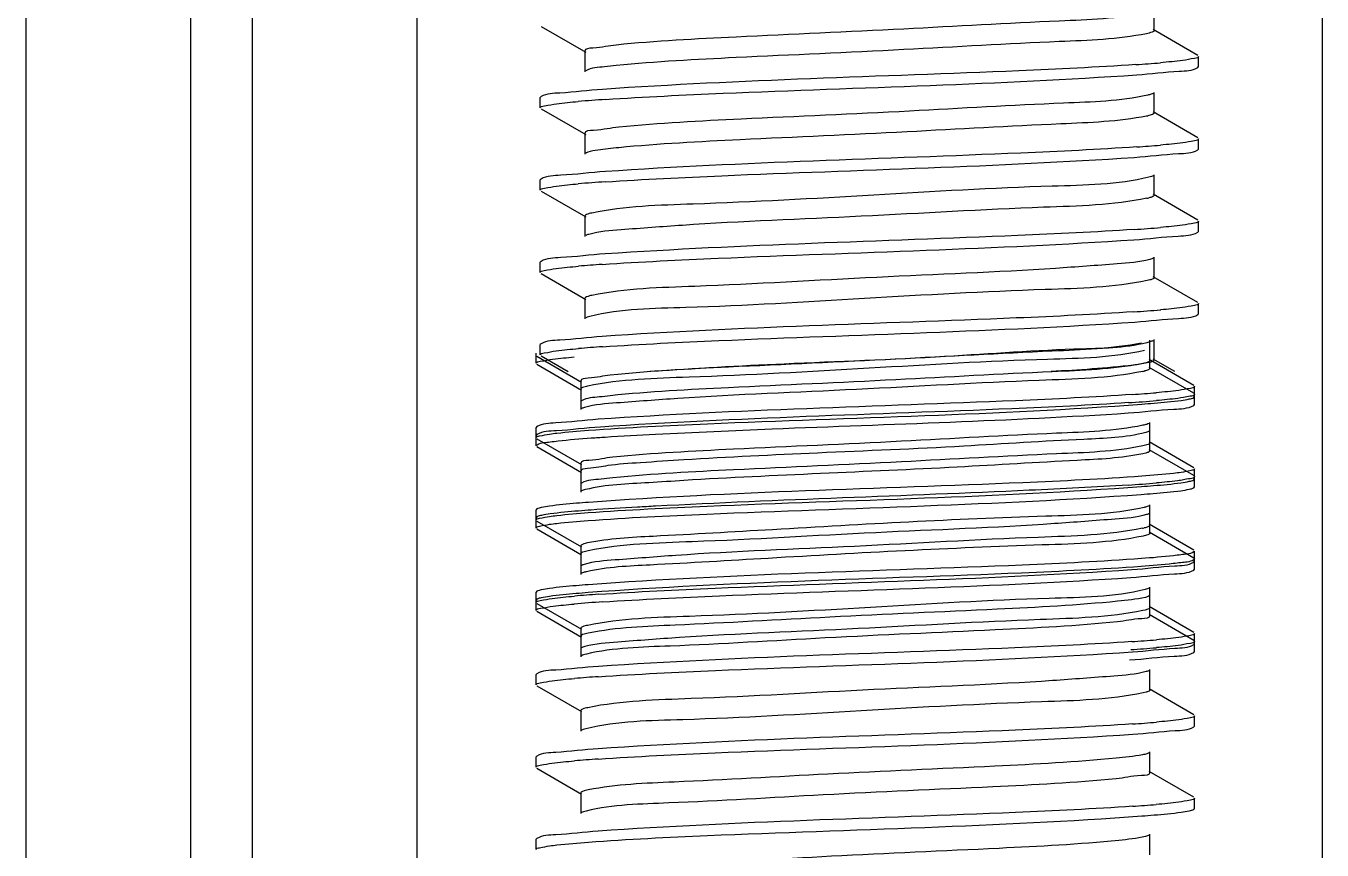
# Model space of a CAD drawing. Extents: x 27938 to 650306, y -92720 to 1524912.
# Drawn here: x 300564.7 to 300939.7, y 809219.6 to 809457.9 of the extents above; entities that cross this region are included whole.
import ezdxf

# ---------------------------------------------------------------- set-up
doc = ezdxf.new("R2010")
doc.units = 0
doc.header["$LTSCALE"] = 1000
doc.header["$MEASUREMENT"] = 0

msp = doc.modelspace()

# ---------------------------------------------------------------- linework, layer by layer
at = {"linetype": 'Continuous'}
for p, q in [((300564.69, 810344.87), (300564.69, 805603.84)), ((300612.32, 810344.87), (300612.32, 805603.84)), ((300630.18, 810344.87), (300630.18, 805603.84)), ((300677.8, 810344.87), (300677.8, 805603.84)), ((300939.75, 810344.87), (300939.75, 805603.84)), ((300891.14, 809456.56), (300891.14, 809462.51)), ((300713.75, 809457.78), (300726.67, 809450.3)), ((300903.8, 809449.38), (300890.88, 809456.86)), ((300726.41, 809450.6), (300726.41, 809444.65)), ((300904.03, 809446.14), (300904.03, 809449.11)), ((300904.03, 809446.14), (300904.03, 809449.11)), ((300903.8, 809445.88), (300904.03, 809446.14)), ((300713.75, 809437.47), (300713.52, 809437.21)), ((300713.52, 809434.23), (300713.52, 809437.21)), ((300713.52, 809434.23), (300713.52, 809437.21)), ((300891.14, 809432.74), (300891.14, 809438.7)), ((300713.75, 809433.97), (300726.67, 809426.49)), ((300903.8, 809425.56), (300890.88, 809433.04)), ((300726.41, 809426.79), (300726.41, 809420.84)), ((300904.03, 809422.33), (300904.03, 809425.3)), ((300904.03, 809422.33), (300904.03, 809425.3)), ((300903.8, 809422.06), (300904.03, 809422.33)), ((300891.14, 809408.93), (300891.14, 809414.88)), ((300713.75, 809413.66), (300713.52, 809413.4)), ((300713.52, 809410.42), (300713.52, 809413.4)), ((300713.52, 809410.42), (300713.52, 809413.4)), ((300713.75, 809410.16), (300726.67, 809402.68)), ((300903.8, 809401.75), (300890.88, 809409.23)), ((300726.41, 809402.98), (300726.41, 809397.02)), ((300904.03, 809398.51), (300904.03, 809401.49)), ((300904.03, 809398.51), (300904.03, 809401.49)), ((300903.8, 809398.25), (300904.03, 809398.51)), ((300713.75, 809389.84), (300713.52, 809389.58)), ((300713.52, 809386.61), (300713.52, 809389.58)), ((300713.52, 809386.61), (300713.52, 809389.58)), ((300891.14, 809385.12), (300891.14, 809391.07)), ((300713.75, 809386.35), (300726.67, 809378.86)), ((300889.93, 809384.47), (300889.12, 809384.28)), ((300903.8, 809377.94), (300890.88, 809385.42)), ((300726.41, 809379.16), (300726.41, 809373.21)), ((300904.03, 809374.7), (300904.03, 809377.68)), ((300903.8, 809374.44), (300904.03, 809374.7)), ((300713.75, 809366.03), (300713.52, 809365.77)), ((300713.52, 809362.79), (300713.52, 809365.77)), ((300713.52, 809362.79), (300713.52, 809365.77)), ((300889.95, 809361.16), (300889.95, 809367.11)), ((300891.14, 809361.3), (300891.14, 809367.26)), ((300712.34, 809360.37), (300712.34, 809363.35)), ((300712.34, 809360.37), (300712.34, 809363.35)), ((300712.56, 809362.39), (300725.48, 809354.91)), ((300713.75, 809362.53), (300721.62, 809357.97)), ((300902.61, 809353.98), (300889.69, 809361.46)), ((300889.95, 809358.88), (300889.95, 809364.84)), ((300897.15, 809357.97), (300890.88, 809361.61)), ((300712.56, 809360.11), (300725.48, 809352.63)), ((300890.2, 809360.73), (300889.14, 809360.47)), ((300902.61, 809351.7), (300889.69, 809359.18)), ((300725.22, 809355.21), (300725.22, 809349.25)), ((300725.22, 809352.93), (300725.22, 809346.98)), ((300902.61, 809350.48), (300902.84, 809350.74)), ((300902.84, 809350.74), (300902.84, 809353.72)), ((300902.84, 809348.46), (300902.84, 809351.44)), ((300902.84, 809348.46), (300902.84, 809351.44)), ((300902.61, 809348.2), (300902.84, 809348.46)), ((300889.95, 809337.35), (300889.95, 809343.3)), ((300712.56, 809342.07), (300712.34, 809341.81)), ((300712.34, 809338.84), (300712.34, 809341.81)), ((300712.34, 809338.84), (300712.34, 809341.81)), ((300712.56, 809339.79), (300712.34, 809339.53)), ((300712.34, 809336.56), (300712.34, 809339.53)), ((300712.34, 809336.56), (300712.34, 809339.53)), ((300889.95, 809335.07), (300889.95, 809341.02)), ((300712.56, 809338.58), (300725.48, 809331.09)), ((300712.56, 809336.3), (300725.48, 809328.81)), ((300902.61, 809330.17), (300889.69, 809337.65)), ((300902.61, 809327.89), (300889.69, 809335.37)), ((300725.22, 809331.39), (300725.22, 809325.44)), ((300888.7, 809334.41), (300887.92, 809334.23)), ((300725.22, 809329.12), (300725.22, 809323.16)), ((300902.84, 809326.93), (300902.84, 809329.91)), ((300902.84, 809326.93), (300902.84, 809329.91)), ((300902.84, 809324.65), (300902.84, 809327.63)), ((300902.84, 809324.65), (300902.84, 809327.63)), ((300902.61, 809326.67), (300902.84, 809326.93)), ((300902.61, 809324.39), (300902.84, 809324.65)), ((300712.56, 809318.26), (300712.34, 809318)), ((300712.34, 809315.02), (300712.34, 809318)), ((300712.34, 809315.02), (300712.34, 809318)), ((300889.95, 809313.54), (300889.95, 809319.49)), ((300889.95, 809311.26), (300889.95, 809317.21)), ((300712.56, 809315.98), (300712.34, 809315.72)), ((300712.34, 809312.74), (300712.34, 809315.72)), ((300712.34, 809312.74), (300712.34, 809315.72)), ((300712.56, 809314.76), (300725.48, 809307.28)), ((300902.61, 809306.35), (300889.69, 809313.84)), ((300712.56, 809312.48), (300725.48, 809305)), ((300888.97, 809310.67), (300887.95, 809310.42)), ((300902.61, 809304.08), (300889.69, 809311.56)), ((300725.22, 809307.58), (300725.22, 809301.63)), ((300725.22, 809305.3), (300725.22, 809299.35)), ((300902.84, 809303.12), (300902.84, 809306.09)), ((300902.84, 809303.12), (300902.84, 809306.09)), ((300902.61, 809302.86), (300902.84, 809303.12)), ((300902.84, 809300.84), (300902.84, 809303.81)), ((300902.84, 809300.84), (300902.84, 809303.81)), ((300902.61, 809300.58), (300902.84, 809300.84)), ((300712.56, 809294.45), (300712.34, 809294.19)), ((300712.34, 809291.21), (300712.34, 809294.19)), ((300712.34, 809291.21), (300712.34, 809294.19)), ((300889.95, 809289.72), (300889.95, 809295.68)), ((300712.56, 809292.17), (300712.34, 809291.91)), ((300712.34, 809288.93), (300712.34, 809291.91)), ((300712.34, 809288.93), (300712.34, 809291.91)), ((300712.56, 809290.95), (300725.48, 809283.47)), ((300889.95, 809287.44), (300889.95, 809293.4)), ((300712.56, 809288.67), (300725.48, 809281.19)), ((300888.54, 809289.02), (300887.89, 809288.87)), ((300902.61, 809282.54), (300889.69, 809290.02)), ((300902.61, 809280.26), (300889.69, 809287.75)), ((300725.22, 809283.77), (300725.22, 809277.82)), ((300725.22, 809281.49), (300725.22, 809275.54)), ((300902.61, 809279.04), (300902.84, 809279.3)), ((300902.84, 809279.3), (300902.84, 809282.28)), ((300902.84, 809277.03), (300902.84, 809280)), ((300902.84, 809277.03), (300902.84, 809280)), ((300902.61, 809276.76), (300902.84, 809277.03)), ((300889.95, 809265.91), (300889.95, 809271.86)), ((300712.56, 809270.64), (300712.34, 809270.37)), ((300712.34, 809267.4), (300712.34, 809270.37)), ((300712.34, 809267.4), (300712.34, 809270.37)), ((300712.56, 809267.14), (300725.48, 809259.66)), ((300888.83, 809265.28), (300887.94, 809265.07)), ((300902.61, 809258.73), (300889.69, 809266.21)), ((300725.22, 809259.96), (300725.22, 809254)), ((300902.84, 809255.49), (300902.84, 809258.47)), ((300902.84, 809255.49), (300902.84, 809258.47)), ((300902.61, 809255.23), (300902.84, 809255.49)), ((300712.56, 809246.82), (300712.34, 809246.56)), ((300712.34, 809243.59), (300712.34, 809246.56)), ((300712.34, 809243.59), (300712.34, 809246.56)), ((300889.95, 809242.1), (300889.95, 809248.05)), ((300712.56, 809243.32), (300725.48, 809235.84)), ((300902.61, 809234.92), (300889.69, 809242.4)), ((300725.22, 809236.14), (300725.22, 809230.19)), ((300902.84, 809231.68), (300902.84, 809234.66)), ((300902.61, 809231.42), (300902.84, 809231.68)), ((300712.56, 809223.01), (300712.34, 809222.75)), ((300712.34, 809219.77), (300712.34, 809222.75)), ((300712.34, 809219.77), (300712.34, 809222.75)), ((300889.95, 809218.28), (300889.95, 809224.24))]:
    msp.add_line(p, q, dxfattribs=at)
for centre, radius, start, end in [((300858.45, 809858.25), 412.43, 273.8103, 274.8058), ((300760.02, 809013.57), 423.99, 93.7358, 94.8048), ((300884.97, 809451.76), 20.28, 281.4289, 282.338), ((300858.79, 809830.16), 408.13, 273.8417, 274.8037), ((300759.91, 808991.15), 422.59, 93.7444, 94.8051), ((300885.6, 809424.99), 17.26, 281.5727, 283.5086), ((300857.82, 809818.51), 420.34, 273.7577, 274.8062), ((300758.8, 808981.28), 408.6, 93.8386, 94.8036), ((300857.69, 809796.35), 421.99, 273.7478, 274.8056), ((300758.9, 808956.21), 409.86, 93.8302, 94.8034), ((300884.33, 809375.32), 17.65, 281.5584, 283.3366), ((300857.61, 809758.49), 408.05, 273.842, 274.8039), ((300856.02, 809776.28), 428.18, 273.7147, 274.7998), ((300855.88, 809754.19), 429.9, 273.7049, 274.7979), ((300883.98, 809331.6), 19.31, 281.4817, 282.6766), ((300759.36, 808861.48), 430.8, 93.6991, 94.7988), ((300757.73, 808884.32), 410.18, 93.8281, 94.8033), ((300857.28, 809691.09), 412.1, 273.8126, 274.8057), ((300856.85, 809694.3), 417.61, 273.7817, 274.8013), ((300757.7, 808860.96), 409.72, 93.8311, 94.8034), ((300857.5, 809664.61), 409.43, 273.8314, 274.8049), ((300757.61, 808838.28), 408.59, 93.8387, 94.8036), ((300857.6, 809639.45), 408.07, 273.8418, 274.8039)]:
    msp.add_arc(centre, radius, start, end, dxfattribs=at)
for points, knots in [([(300888.94, 809461.63), (300880.65, 809459.97), (300857.08, 809459.18), (300817.57, 809456.83), (300774.79, 809454.98), (300747.03, 809453.56), (300735.5, 809452.4)], [0, 0, 0, 0, 0.164798, 0.457724, 0.773903, 1, 1, 1, 1]), ([(300888.94, 809455.68), (300880.65, 809454.02), (300857.08, 809453.23), (300817.57, 809450.88), (300774.79, 809449.03), (300747.03, 809447.61), (300735.5, 809446.45)], [0, 0, 0, 0, 0.164798, 0.457724, 0.773903, 1, 1, 1, 1]), ([(300891.13, 809456.56), (300891.13, 809456.32), (300890.14, 809455.94), (300889.49, 809455.79), (300888.94, 809455.68)], [0, 0, 0, 0, 0.292777, 1, 1, 1, 1]), ([(300735.5, 809452.4), (300733.23, 809452.17), (300731.1, 809451.48), (300726.41, 809451.43), (300726.42, 809450.6)], [0, 0, 0, 0, 0.734506, 1, 1, 1, 1]), ([(300904.03, 809449.11), (300904.03, 809448.68), (300901.75, 809448.4), (300900.59, 809448.08), (300899.44, 809447.93)], [0, 0, 0, 0, 0.271538, 1, 1, 1, 1]), ([(300735.5, 809446.45), (300734.38, 809446.33), (300731.47, 809445.91), (300728.29, 809445.89), (300726.67, 809444.95)], [0, 0, 0, 0, 0.375724, 1, 1, 1, 1]), ([(300885.85, 809446.73), (300874.57, 809445.97), (300823.13, 809443.5), (300771.63, 809442.3), (300731.54, 809439.58)], [0, 0, 0, 0, 0.219643, 1, 1, 1, 1]), ([(300886.13, 809443.78), (300890.22, 809444.06), (300895.96, 809444.85), (300902.2, 809444.96), (300903.8, 809445.88)], [0, 0, 0, 0, 0.690201, 1, 1, 1, 1]), ([(300732.39, 809436.66), (300743.73, 809437.41), (300794.97, 809439.87), (300846.28, 809441.06), (300886.13, 809443.78)], [0, 0, 0, 0, 0.221375, 1, 1, 1, 1]), ([(300731.54, 809439.58), (300727.42, 809439.3), (300721.65, 809438.5), (300715.36, 809438.39), (300713.75, 809437.47)], [0, 0, 0, 0, 0.690341, 1, 1, 1, 1]), ([(300889.3, 809437.89), (300881.33, 809436.15), (300858.14, 809435.49), (300819.02, 809433.05), (300776.08, 809431.25), (300748.03, 809429.8), (300736.27, 809428.66)], [0, 0, 0, 0, 0.159658, 0.450626, 0.768754, 1, 1, 1, 1]), ([(300890.87, 809438.4), (300890.68, 809438.28), (300890.16, 809438.1), (300889.62, 809437.97), (300889.3, 809437.89)], [0, 0, 0, 0, 0.39781, 1, 1, 1, 1]), ([(300713.52, 809434.23), (300713.52, 809434.68), (300715.88, 809434.95), (300717.06, 809435.28), (300718.25, 809435.43)], [0, 0, 0, 0, 0.271035, 1, 1, 1, 1]), ([(300891.13, 809432.74), (300891.13, 809432.54), (300890.33, 809432.17), (300889.77, 809432.04), (300889.3, 809431.94)], [0, 0, 0, 0, 0.298854, 1, 1, 1, 1]), ([(300888.98, 809431.87), (300880.83, 809430.22), (300857.55, 809429.44), (300818.41, 809427.1), (300775.74, 809425.27), (300747.93, 809423.84), (300736.27, 809422.71)], [0, 0, 0, 0, 0.163103, 0.454144, 0.77037, 1, 1, 1, 1]), ([(300736.27, 809428.66), (300733.81, 809428.42), (300731.51, 809427.67), (300726.41, 809427.68), (300726.42, 809426.79)], [0, 0, 0, 0, 0.735116, 1, 1, 1, 1]), ([(300904.03, 809425.3), (300904.03, 809424.87), (300901.75, 809424.58), (300900.6, 809424.27), (300899.46, 809424.12)], [0, 0, 0, 0, 0.271601, 1, 1, 1, 1]), ([(300727.29, 809421.39), (300727.17, 809421.35), (300726.96, 809421.28), (300726.76, 809421.19), (300726.67, 809421.14)], [0, 0, 0, 0, 0.563324, 1, 1, 1, 1]), ([(300736.27, 809422.71), (300735.23, 809422.61), (300732.23, 809422.27), (300729.18, 809421.99), (300727.29, 809421.39)], [0, 0, 0, 0, 0.345444, 1, 1, 1, 1]), ([(300886.13, 809422.94), (300874.97, 809422.18), (300823.72, 809419.71), (300772.42, 809418.49), (300732.39, 809415.82)], [0, 0, 0, 0, 0.2181, 1, 1, 1, 1]), ([(300885.37, 809419.91), (300889.64, 809420.2), (300895.61, 809421.03), (300902.14, 809421.11), (300903.8, 809422.06)], [0, 0, 0, 0, 0.690998, 1, 1, 1, 1]), ([(300732.31, 809412.84), (300743.54, 809413.59), (300794.56, 809416.04), (300845.64, 809417.25), (300885.37, 809419.91)], [0, 0, 0, 0, 0.220392, 1, 1, 1, 1]), ([(300732.39, 809415.82), (300728.08, 809415.53), (300722.03, 809414.7), (300715.43, 809414.62), (300713.75, 809413.66)], [0, 0, 0, 0, 0.691204, 1, 1, 1, 1]), ([(300889.63, 809414.16), (300880.53, 809411.96), (300853.65, 809411.65), (300809.84, 809408.92), (300765.48, 809406.47), (300738.05, 809405.83), (300728.42, 809403.82)], [0, 0, 0, 0, 0.173919, 0.493974, 0.817428, 1, 1, 1, 1]), ([(300890.87, 809414.58), (300890.72, 809414.49), (300890.31, 809414.33), (300889.88, 809414.22), (300889.63, 809414.16)], [0, 0, 0, 0, 0.408003, 1, 1, 1, 1]), ([(300713.52, 809410.42), (300713.52, 809410.86), (300715.87, 809411.14), (300717.05, 809411.46), (300718.23, 809411.62)], [0, 0, 0, 0, 0.271101, 1, 1, 1, 1]), ([(300889.06, 809408.08), (300879.26, 809406.06), (300851.45, 809405.45), (300806.79, 809402.65), (300765.91, 809401.21), (300739.72, 809399.15), (300730.58, 809398.5), (300727.55, 809397.65)], [0, 0, 0, 0, 0.185394, 0.511906, 0.831666, 0.941677, 1, 1, 1, 1]), ([(300891.13, 809408.93), (300891.13, 809408.76), (300890.5, 809408.41), (300890.01, 809408.3), (300889.63, 809408.2)], [0, 0, 0, 0, 0.306365, 1, 1, 1, 1]), ([(300728.42, 809403.82), (300727.91, 809403.71), (300727.31, 809403.57), (300726.42, 809403.2), (300726.42, 809402.98)], [0, 0, 0, 0, 0.705027, 1, 1, 1, 1]), ([(300885.37, 809399.08), (300874.16, 809398.33), (300823.14, 809395.88), (300772.06, 809394.66), (300732.31, 809392)], [0, 0, 0, 0, 0.219978, 1, 1, 1, 1]), ([(300904.03, 809401.49), (300904.03, 809401.05), (300901.7, 809400.77), (300900.53, 809400.45), (300899.36, 809400.3)], [0, 0, 0, 0, 0.271246, 1, 1, 1, 1]), ([(300727.55, 809397.65), (300727.38, 809397.61), (300727.08, 809397.51), (300726.79, 809397.39), (300726.68, 809397.33)], [0, 0, 0, 0, 0.577171, 1, 1, 1, 1]), ([(300731.44, 809388.97), (300742.62, 809389.73), (300793.9, 809392.2), (300845.23, 809393.42), (300885.27, 809396.09)], [0, 0, 0, 0, 0.218278, 1, 1, 1, 1]), ([(300885.27, 809396.09), (300889.56, 809396.38), (300895.57, 809397.21), (300902.13, 809397.29), (300903.8, 809398.25)], [0, 0, 0, 0, 0.691085, 1, 1, 1, 1]), ([(300732.31, 809392), (300728.01, 809391.72), (300721.99, 809390.88), (300715.42, 809390.8), (300713.75, 809389.84)], [0, 0, 0, 0, 0.691128, 1, 1, 1, 1]), ([(300713.52, 809386.61), (300713.52, 809387.04), (300715.8, 809387.32), (300716.95, 809387.64), (300718.1, 809387.79)], [0, 0, 0, 0, 0.271575, 1, 1, 1, 1]), ([(300889.93, 809390.42), (300886.86, 809389.59), (300877.67, 809388.92), (300851.42, 809386.88), (300810.56, 809385.44), (300765.97, 809382.64), (300738.24, 809382.03), (300728.47, 809380.01)], [0, 0, 0, 0, 0.059025, 0.169477, 0.489312, 0.815208, 1, 1, 1, 1]), ([(300890.88, 809390.77), (300890.75, 809390.7), (300890.44, 809390.57), (300890.12, 809390.47), (300889.93, 809390.42)], [0, 0, 0, 0, 0.419644, 1, 1, 1, 1]), ([(300889.12, 809384.28), (300879.46, 809382.26), (300851.96, 809381.62), (300807.51, 809379.18), (300763.73, 809376.4), (300736.88, 809376.16), (300727.84, 809373.92)], [0, 0, 0, 0, 0.183095, 0.50716, 0.827184, 1, 1, 1, 1]), ([(300891.13, 809385.12), (300891.13, 809384.97), (300890.64, 809384.66), (300890.24, 809384.55), (300889.93, 809384.47)], [0, 0, 0, 0, 0.315715, 1, 1, 1, 1]), ([(300728.47, 809380.01), (300727.95, 809379.91), (300727.33, 809379.77), (300726.42, 809379.39), (300726.42, 809379.16)], [0, 0, 0, 0, 0.705588, 1, 1, 1, 1]), ([(300904.03, 809377.68), (300904.03, 809377.23), (300901.69, 809376.95), (300900.51, 809376.63), (300899.33, 809376.48)], [0, 0, 0, 0, 0.271149, 1, 1, 1, 1]), ([(300727.84, 809373.92), (300727.61, 809373.86), (300727.21, 809373.75), (300726.82, 809373.6), (300726.68, 809373.51)], [0, 0, 0, 0, 0.589215, 1, 1, 1, 1]), ([(300885.27, 809375.26), (300873.95, 809374.5), (300822.67, 809372.04), (300771.33, 809370.85), (300731.44, 809368.13)], [0, 0, 0, 0, 0.221088, 1, 1, 1, 1]), ([(300885.59, 809372.3), (300889.8, 809372.59), (300895.71, 809373.4), (300902.16, 809373.5), (300903.8, 809374.44)], [0, 0, 0, 0, 0.690779, 1, 1, 1, 1]), ([(300731.52, 809365.16), (300742.74, 809365.92), (300794.1, 809368.4), (300845.51, 809369.61), (300885.59, 809372.3)], [0, 0, 0, 0, 0.218769, 1, 1, 1, 1]), ([(300731.44, 809368.13), (300727.35, 809367.85), (300721.61, 809367.06), (300715.35, 809366.95), (300713.75, 809366.03)], [0, 0, 0, 0, 0.690244, 1, 1, 1, 1]), ([(300887.47, 809366.18), (300878.98, 809364.58), (300855.14, 809363.7), (300815.37, 809361.41), (300772.71, 809359.53), (300745.15, 809358.13), (300733.79, 809356.95)], [0, 0, 0, 0, 0.168355, 0.462634, 0.777465, 1, 1, 1, 1]), ([(300890.2, 809366.68), (300883.84, 809364.74), (300863.62, 809364.62), (300828.49, 809361.91), (300786.7, 809360.37), (300758.24, 809358.9), (300745.34, 809357.97)], [0, 0, 0, 0, 0.137438, 0.410761, 0.732679, 1, 1, 1, 1]), ([(300890.88, 809366.96), (300890.78, 809366.9), (300890.56, 809366.8), (300890.33, 809366.72), (300890.2, 809366.68)], [0, 0, 0, 0, 0.433013, 1, 1, 1, 1]), ([(300712.34, 809360.37), (300712.34, 809360.82), (300714.72, 809361.09), (300715.91, 809361.42), (300717.11, 809361.58)], [0, 0, 0, 0, 0.270914, 1, 1, 1, 1]), ([(300713.52, 809362.79), (300713.52, 809363.23), (300715.81, 809363.51), (300716.97, 809363.83), (300718.12, 809363.98)], [0, 0, 0, 0, 0.271506, 1, 1, 1, 1]), ([(300888.4, 809364.1), (300879.26, 809361.92), (300852.36, 809361.57), (300808.54, 809358.87), (300764.23, 809356.41), (300736.84, 809355.78), (300727.23, 809353.77)], [0, 0, 0, 0, 0.174525, 0.494592, 0.817709, 1, 1, 1, 1]), ([(300887.86, 809358.03), (300878.04, 809356.01), (300850.19, 809355.4), (300805.48, 809352.59), (300764.59, 809351.16), (300738.44, 809349.09), (300729.33, 809348.45), (300726.33, 809347.6)], [0, 0, 0, 0, 0.185736, 0.512591, 0.832304, 0.942068, 1, 1, 1, 1]), ([(300887.47, 809360.23), (300878.98, 809358.62), (300855.14, 809357.75), (300815.37, 809355.45), (300772.71, 809353.58), (300745.15, 809352.18), (300733.79, 809351)], [0, 0, 0, 0, 0.168355, 0.462634, 0.777465, 1, 1, 1, 1]), ([(300889.14, 809360.47), (300887.81, 809360.19), (300878.58, 809358.96), (300869.28, 809358.45), (300861.36, 809357.98)], [0, 0, 0, 0, 0.146271, 1, 1, 1, 1]), ([(300889.95, 809361.16), (300889.94, 809360.9), (300888.81, 809360.51), (300888.1, 809360.35), (300887.47, 809360.23)], [0, 0, 0, 0, 0.289227, 1, 1, 1, 1]), ([(300889.95, 809358.88), (300889.94, 809358.7), (300889.29, 809358.36), (300888.79, 809358.24), (300888.4, 809358.15)], [0, 0, 0, 0, 0.305231, 1, 1, 1, 1]), ([(300891.13, 809361.3), (300891.13, 809361.18), (300890.77, 809360.9), (300890.44, 809360.81), (300890.2, 809360.73)], [0, 0, 0, 0, 0.327438, 1, 1, 1, 1]), ([(300733.79, 809356.95), (300731.65, 809356.73), (300729.63, 809356.09), (300725.22, 809355.99), (300725.23, 809355.21)], [0, 0, 0, 0, 0.733984, 1, 1, 1, 1]), ([(300727.23, 809353.77), (300726.72, 809353.66), (300726.12, 809353.52), (300725.23, 809353.15), (300725.23, 809352.93)], [0, 0, 0, 0, 0.704981, 1, 1, 1, 1]), ([(300733.79, 809351), (300732.75, 809350.89), (300730, 809350.49), (300727.01, 809350.44), (300725.49, 809349.56)], [0, 0, 0, 0, 0.374443, 1, 1, 1, 1]), ([(300884.95, 809351.36), (300873.67, 809350.59), (300822.1, 809348.1), (300770.47, 809346.92), (300730.25, 809344.18)], [0, 0, 0, 0, 0.219056, 1, 1, 1, 1]), ([(300902.84, 809351.44), (300902.84, 809350.98), (300900.41, 809350.71), (300899.19, 809350.38), (300897.97, 809350.22)], [0, 0, 0, 0, 0.270633, 1, 1, 1, 1]), ([(300902.84, 809353.72), (300902.84, 809353.29), (300900.57, 809353), (300899.42, 809352.69), (300898.27, 809352.54)], [0, 0, 0, 0, 0.271618, 1, 1, 1, 1]), ([(300898.95, 809349.66), (300899.75, 809349.77), (300900.97, 809349.98), (300902.22, 809350.26), (300902.61, 809350.48)], [0, 0, 0, 0, 0.643343, 1, 1, 1, 1]), ([(300726.33, 809347.6), (300726.16, 809347.55), (300725.87, 809347.46), (300725.6, 809347.34), (300725.49, 809347.28)], [0, 0, 0, 0, 0.575377, 1, 1, 1, 1]), ([(300727.47, 809341), (300738.94, 809341.85), (300792.33, 809344.45), (300845.79, 809345.5), (300887.62, 809348.57)], [0, 0, 0, 0, 0.215167, 1, 1, 1, 1]), ([(300883.76, 809349), (300872.51, 809348.25), (300821.56, 809345.81), (300770.56, 809344.6), (300730.93, 809341.94)], [0, 0, 0, 0, 0.221096, 1, 1, 1, 1]), ([(300883.66, 809346.02), (300888.05, 809346.31), (300894.2, 809347.16), (300900.91, 809347.23), (300902.61, 809348.2)], [0, 0, 0, 0, 0.691433, 1, 1, 1, 1]), ([(300887.62, 809348.57), (300888.79, 809348.66), (300892.57, 809348.95), (300896.35, 809349.29), (300898.95, 809349.66)], [0, 0, 0, 0, 0.307404, 1, 1, 1, 1]), ([(300730.25, 809344.18), (300726.16, 809343.9), (300720.42, 809343.1), (300714.16, 809342.99), (300712.56, 809342.07)], [0, 0, 0, 0, 0.69024, 1, 1, 1, 1]), ([(300746.87, 809339.89), (300758.12, 809340.47), (300803.72, 809342.49), (300849.36, 809343.75), (300883.66, 809346.02)], [0, 0, 0, 0, 0.246725, 1, 1, 1, 1]), ([(300889.69, 809343), (300889.47, 809342.87), (300888.86, 809342.67), (300888.24, 809342.52), (300887.86, 809342.45)], [0, 0, 0, 0, 0.391472, 1, 1, 1, 1]), ([(300712.34, 809338.84), (300712.34, 809339.21), (300714.23, 809339.53), (300715.22, 809339.78), (300716.19, 809339.92)], [0, 0, 0, 0, 0.274518, 1, 1, 1, 1]), ([(300730.93, 809341.94), (300726.68, 809341.66), (300720.72, 809340.83), (300714.22, 809340.74), (300712.56, 809339.79)], [0, 0, 0, 0, 0.690899, 1, 1, 1, 1]), ([(300716.19, 809339.92), (300716.91, 809340.02), (300720.66, 809340.48), (300724.42, 809340.78), (300727.47, 809341)], [0, 0, 0, 0, 0.191294, 1, 1, 1, 1]), ([(300728.25, 809338.78), (300729.61, 809338.88), (300735.82, 809339.3), (300742.03, 809339.64), (300746.87, 809339.89)], [0, 0, 0, 0, 0.219258, 1, 1, 1, 1]), ([(300887.86, 809342.45), (300879.67, 809340.76), (300856.22, 809340.01), (300816.82, 809337.63), (300774, 809335.8), (300746.14, 809334.37), (300734.54, 809333.22)], [0, 0, 0, 0, 0.163231, 0.45556, 0.772333, 1, 1, 1, 1]), ([(300888.7, 809340.36), (300882.89, 809338.82), (300865.1, 809338.31), (300833.57, 809336.06), (300794.93, 809334.55), (300767.96, 809333.22), (300755.09, 809332.45)], [0, 0, 0, 0, 0.134666, 0.394603, 0.711038, 1, 1, 1, 1]), ([(300889.69, 809340.72), (300889.56, 809340.65), (300889.23, 809340.51), (300888.9, 809340.41), (300888.7, 809340.36)], [0, 0, 0, 0, 0.417945, 1, 1, 1, 1]), ([(300712.34, 809336.56), (300712.34, 809336.68), (300713.79, 809337.58), (300715.11, 809337.49), (300716.4, 809337.67)], [0, 0, 0, 0, 0.088423, 1, 1, 1, 1]), ([(300716.4, 809337.67), (300717.15, 809337.77), (300721.09, 809338.24), (300725.05, 809338.55), (300728.25, 809338.78)], [0, 0, 0, 0, 0.191301, 1, 1, 1, 1]), ([(300887.86, 809336.49), (300879.67, 809334.81), (300856.22, 809334.05), (300816.82, 809331.68), (300774, 809329.84), (300746.14, 809328.42), (300734.54, 809327.26)], [0, 0, 0, 0, 0.163231, 0.45556, 0.772333, 1, 1, 1, 1]), ([(300889.95, 809337.35), (300889.94, 809337.12), (300889.01, 809336.74), (300888.39, 809336.6), (300887.86, 809336.49)], [0, 0, 0, 0, 0.294502, 1, 1, 1, 1]), ([(300734.54, 809333.22), (300732.22, 809332.98), (300730.03, 809332.27), (300725.22, 809332.24), (300725.23, 809331.39)], [0, 0, 0, 0, 0.734699, 1, 1, 1, 1]), ([(300755.09, 809332.45), (300750.9, 809332.2), (300743.76, 809331.66), (300733.79, 809331.1), (300729.19, 809330.01), (300725.23, 809329.83), (300725.23, 809329.12)], [0, 0, 0, 0, 0.417623, 0.73271, 0.928797, 1, 1, 1, 1]), ([(300887.92, 809334.23), (300881.66, 809332.92), (300863.62, 809332.09), (300819.42, 809329.34), (300781.44, 809328.07), (300755.09, 809326.5)], [0, 0, 0, 0, 0.144135, 0.405017, 1, 1, 1, 1]), ([(300889.95, 809335.07), (300889.95, 809334.92), (300889.44, 809334.6), (300889.02, 809334.49), (300888.7, 809334.41)], [0, 0, 0, 0, 0.314301, 1, 1, 1, 1]), ([(300887.62, 809327.73), (300876.14, 809326.89), (300822.75, 809324.29), (300769.28, 809323.24), (300727.47, 809320.17)], [0, 0, 0, 0, 0.215475, 1, 1, 1, 1]), ([(300898.95, 809328.82), (300898.23, 809328.72), (300894.47, 809328.26), (300890.68, 809327.96), (300887.62, 809327.73)], [0, 0, 0, 0, 0.191409, 1, 1, 1, 1]), ([(300902.84, 809327.63), (300902.84, 809327.17), (300900.38, 809326.9), (300899.15, 809326.56), (300897.92, 809326.4)], [0, 0, 0, 0, 0.270505, 1, 1, 1, 1]), ([(300902.84, 809329.91), (300902.84, 809329.53), (300900.93, 809329.22), (300899.93, 809328.96), (300898.95, 809328.82)], [0, 0, 0, 0, 0.274374, 1, 1, 1, 1]), ([(300734.54, 809327.26), (300733.4, 809327.15), (300730.4, 809326.72), (300727.14, 809326.7), (300725.49, 809325.74)], [0, 0, 0, 0, 0.376256, 1, 1, 1, 1]), ([(300726.61, 809323.86), (300726.38, 809323.8), (300726, 809323.69), (300725.63, 809323.55), (300725.49, 809323.46)], [0, 0, 0, 0, 0.58755, 1, 1, 1, 1]), ([(300755.09, 809326.5), (300751.7, 809326.29), (300742.21, 809325.56), (300732.56, 809325.36), (300726.61, 809323.86)], [0, 0, 0, 0, 0.356375, 1, 1, 1, 1]), ([(300727.42, 809317.19), (300738.87, 809318.03), (300792.23, 809320.63), (300845.66, 809321.69), (300887.49, 809324.75)], [0, 0, 0, 0, 0.214881, 1, 1, 1, 1]), ([(300883.66, 809325.18), (300874.12, 809324.55), (300828.53, 809322.31), (300782.9, 809320.92), (300746.87, 809319.06)], [0, 0, 0, 0, 0.209609, 1, 1, 1, 1]), ([(300887.49, 809324.75), (300888.66, 809324.83), (300892.48, 809325.13), (300896.29, 809325.47), (300898.91, 809325.84)], [0, 0, 0, 0, 0.307307, 1, 1, 1, 1]), ([(300898.88, 809323.55), (300899.69, 809323.67), (300900.94, 809323.88), (300902.22, 809324.16), (300902.61, 809324.39)], [0, 0, 0, 0, 0.644096, 1, 1, 1, 1]), ([(300898.91, 809325.84), (300899.72, 809325.95), (300900.95, 809326.17), (300902.22, 809326.44), (300902.61, 809326.67)], [0, 0, 0, 0, 0.643758, 1, 1, 1, 1]), ([(300727.47, 809320.17), (300726.31, 809320.08), (300722.55, 809319.79), (300718.78, 809319.45), (300716.19, 809319.08)], [0, 0, 0, 0, 0.307527, 1, 1, 1, 1]), ([(300727.38, 809314.9), (300738.81, 809315.75), (300792.14, 809318.35), (300845.55, 809319.42), (300887.36, 809322.46)], [0, 0, 0, 0, 0.21463, 1, 1, 1, 1]), ([(300887.36, 809322.46), (300888.55, 809322.55), (300892.39, 809322.85), (300896.23, 809323.19), (300898.88, 809323.55)], [0, 0, 0, 0, 0.307278, 1, 1, 1, 1]), ([(300716.19, 809319.08), (300715.4, 809318.97), (300714.19, 809318.76), (300712.95, 809318.48), (300712.56, 809318.26)], [0, 0, 0, 0, 0.643047, 1, 1, 1, 1]), ([(300716.4, 809316.83), (300715.56, 809316.72), (300714.28, 809316.5), (300712.97, 809316.21), (300712.56, 809315.98)], [0, 0, 0, 0, 0.645001, 1, 1, 1, 1]), ([(300716.18, 809316.1), (300716.89, 809316.21), (300720.63, 809316.66), (300724.38, 809316.96), (300727.42, 809317.19)], [0, 0, 0, 0, 0.191288, 1, 1, 1, 1]), ([(300728.25, 809317.94), (300727.03, 809317.86), (300723.08, 809317.55), (300719.12, 809317.21), (300716.4, 809316.83)], [0, 0, 0, 0, 0.307563, 1, 1, 1, 1]), ([(300888.22, 809318.71), (300878.93, 809316.62), (300842.76, 809315.89), (300795.55, 809313.14), (300751.41, 809310.56), (300733.44, 809309.72), (300727.22, 809308.42)], [0, 0, 0, 0, 0.176934, 0.667357, 0.8818, 1, 1, 1, 1]), ([(300888.97, 809316.62), (300886.04, 809315.75), (300877.02, 809315.14), (300851, 809313.02), (300810.07, 809311.62), (300765.22, 809308.8), (300737.24, 809308.18), (300727.34, 809306.17)], [0, 0, 0, 0, 0.056631, 0.165562, 0.48509, 0.813078, 1, 1, 1, 1]), ([(300746.87, 809319.06), (300745.14, 809318.97), (300738.93, 809318.63), (300732.72, 809318.27), (300728.25, 809317.94)], [0, 0, 0, 0, 0.279122, 1, 1, 1, 1]), ([(300889.69, 809319.19), (300889.51, 809319.08), (300889.02, 809318.9), (300888.52, 809318.78), (300888.22, 809318.71)], [0, 0, 0, 0, 0.400787, 1, 1, 1, 1]), ([(300889.69, 809316.91), (300889.59, 809316.85), (300889.35, 809316.75), (300889.11, 809316.67), (300888.97, 809316.62)], [0, 0, 0, 0, 0.430757, 1, 1, 1, 1]), ([(300712.34, 809315.02), (300712.34, 809315.39), (300714.22, 809315.71), (300715.21, 809315.97), (300716.18, 809316.1)], [0, 0, 0, 0, 0.274578, 1, 1, 1, 1]), ([(300712.34, 809312.74), (300712.34, 809313.11), (300714.21, 809313.43), (300715.21, 809313.69), (300716.17, 809313.82)], [0, 0, 0, 0, 0.274628, 1, 1, 1, 1]), ([(300716.17, 809313.82), (300716.88, 809313.92), (300720.61, 809314.38), (300724.35, 809314.68), (300727.38, 809314.9)], [0, 0, 0, 0, 0.191274, 1, 1, 1, 1]), ([(300887.82, 809312.67), (300877.92, 809310.65), (300849.9, 809310.03), (300805.02, 809307.21), (300764.08, 809305.82), (300738.09, 809303.69), (300729.09, 809303.09), (300726.18, 809302.21)], [0, 0, 0, 0, 0.18717, 0.515415, 0.834912, 0.94366, 1, 1, 1, 1]), ([(300889.95, 809313.54), (300889.94, 809313.34), (300889.19, 809312.98), (300888.66, 809312.86), (300888.22, 809312.76)], [0, 0, 0, 0, 0.30098, 1, 1, 1, 1]), ([(300887.95, 809310.42), (300878.41, 809308.41), (300841.96, 809307.5), (300794.49, 809304.93), (300750.62, 809302.24), (300732.94, 809301.49), (300726.93, 809300.12)], [0, 0, 0, 0, 0.181368, 0.673276, 0.885489, 1, 1, 1, 1]), ([(300889.95, 809311.26), (300889.95, 809311.13), (300889.57, 809310.85), (300889.22, 809310.75), (300888.97, 809310.67)], [0, 0, 0, 0, 0.32566, 1, 1, 1, 1]), ([(300727.22, 809308.42), (300726.71, 809308.31), (300726.11, 809308.17), (300725.23, 809307.8), (300725.23, 809307.58)], [0, 0, 0, 0, 0.704878, 1, 1, 1, 1]), ([(300727.34, 809306.17), (300726.81, 809306.06), (300726.18, 809305.91), (300725.23, 809305.53), (300725.23, 809305.3)], [0, 0, 0, 0, 0.706338, 1, 1, 1, 1]), ([(300902.84, 809306.09), (300902.84, 809305.97), (300901.44, 809305.09), (300900.15, 809305.18), (300898.91, 809305)], [0, 0, 0, 0, 0.08904, 1, 1, 1, 1]), ([(300726.18, 809302.21), (300726.04, 809302.17), (300725.81, 809302.09), (300725.58, 809301.98), (300725.49, 809301.93)], [0, 0, 0, 0, 0.567761, 1, 1, 1, 1]), ([(300887.36, 809301.62), (300875.85, 809300.79), (300822.52, 809298.19), (300769.11, 809297.15), (300727.38, 809294.07)], [0, 0, 0, 0, 0.216262, 1, 1, 1, 1]), ([(300887.49, 809303.91), (300875.99, 809303.07), (300822.63, 809300.47), (300769.19, 809299.43), (300727.42, 809296.35)], [0, 0, 0, 0, 0.215876, 1, 1, 1, 1]), ([(300884.68, 809300.74), (300888.83, 809301.02), (300894.65, 809301.83), (300900.99, 809301.93), (300902.61, 809302.86)], [0, 0, 0, 0, 0.690486, 1, 1, 1, 1]), ([(300898.88, 809302.72), (300898.15, 809302.62), (300894.32, 809302.15), (300890.47, 809301.85), (300887.36, 809301.62)], [0, 0, 0, 0, 0.191503, 1, 1, 1, 1]), ([(300898.91, 809305), (300898.19, 809304.9), (300894.39, 809304.44), (300890.58, 809304.14), (300887.49, 809303.91)], [0, 0, 0, 0, 0.191489, 1, 1, 1, 1]), ([(300902.84, 809303.81), (300902.84, 809303.69), (300901.43, 809302.8), (300900.13, 809302.89), (300898.88, 809302.72)], [0, 0, 0, 0, 0.088878, 1, 1, 1, 1]), ([(300726.93, 809300.12), (300726.63, 809300.06), (300726.14, 809299.93), (300725.66, 809299.75), (300725.49, 809299.65)], [0, 0, 0, 0, 0.598372, 1, 1, 1, 1]), ([(300730.35, 809293.58), (300741.61, 809294.35), (300793.05, 809296.82), (300844.56, 809298.02), (300884.68, 809300.74)], [0, 0, 0, 0, 0.219101, 1, 1, 1, 1]), ([(300731.57, 809291.38), (300742.84, 809292.13), (300793.79, 809294.56), (300844.79, 809295.78), (300884.39, 809298.44)], [0, 0, 0, 0, 0.221595, 1, 1, 1, 1]), ([(300884.39, 809298.44), (300888.61, 809298.72), (300894.52, 809299.54), (300900.97, 809299.64), (300902.61, 809300.58)], [0, 0, 0, 0, 0.69074, 1, 1, 1, 1]), ([(300716.18, 809295.27), (300715.39, 809295.16), (300714.18, 809294.95), (300712.95, 809294.67), (300712.56, 809294.45)], [0, 0, 0, 0, 0.642914, 1, 1, 1, 1]), ([(300727.38, 809294.07), (300726.23, 809293.98), (300722.49, 809293.69), (300718.74, 809293.35), (300716.17, 809292.99)], [0, 0, 0, 0, 0.307554, 1, 1, 1, 1]), ([(300727.42, 809296.35), (300726.27, 809296.26), (300722.51, 809295.97), (300718.76, 809295.63), (300716.18, 809295.27)], [0, 0, 0, 0, 0.307545, 1, 1, 1, 1]), ([(300888.54, 809294.97), (300879.52, 809292.72), (300852.67, 809292.49), (300808.89, 809289.7), (300764.43, 809287.27), (300736.91, 809286.63), (300727.25, 809284.61)], [0, 0, 0, 0, 0.172561, 0.492576, 0.816781, 1, 1, 1, 1]), ([(300889.69, 809295.37), (300889.54, 809295.29), (300889.16, 809295.14), (300888.77, 809295.03), (300888.54, 809294.97)], [0, 0, 0, 0, 0.411412, 1, 1, 1, 1]), ([(300712.34, 809291.21), (300712.34, 809291.64), (300714.63, 809291.93), (300715.78, 809292.24), (300716.94, 809292.39)], [0, 0, 0, 0, 0.27149, 1, 1, 1, 1]), ([(300712.34, 809288.93), (300712.34, 809289.39), (300714.79, 809289.66), (300716.01, 809290), (300717.24, 809290.15)], [0, 0, 0, 0, 0.270512, 1, 1, 1, 1]), ([(300716.17, 809292.99), (300715.38, 809292.88), (300714.18, 809292.67), (300712.94, 809292.39), (300712.56, 809292.17)], [0, 0, 0, 0, 0.642806, 1, 1, 1, 1]), ([(300880.57, 809291.57), (300869, 809290.42), (300841.23, 809289), (300798.52, 809287.16), (300759.15, 809284.82), (300735.68, 809284.02), (300727.43, 809282.37)], [0, 0, 0, 0, 0.227338, 0.543381, 0.835579, 1, 1, 1, 1]), ([(300889.69, 809293.1), (300889.36, 809292.9), (300886.33, 809292.09), (300883.26, 809291.84), (300880.57, 809291.57)], [0, 0, 0, 0, 0.122773, 1, 1, 1, 1]), ([(300887.89, 809288.87), (300878.14, 809286.86), (300850.42, 809286.25), (300805.85, 809283.45), (300765, 809282), (300738.73, 809279.97), (300729.53, 809279.3), (300726.45, 809278.47)], [0, 0, 0, 0, 0.184655, 0.51041, 0.830262, 0.940815, 1, 1, 1, 1]), ([(300889.95, 809287.44), (300889.95, 809286.59), (300885.11, 809286.56), (300882.91, 809285.85), (300880.57, 809285.62)], [0, 0, 0, 0, 0.265249, 1, 1, 1, 1]), ([(300889.95, 809289.72), (300889.95, 809289.56), (300889.35, 809289.22), (300888.9, 809289.11), (300888.54, 809289.02)], [0, 0, 0, 0, 0.309013, 1, 1, 1, 1]), ([(300727.25, 809284.61), (300726.73, 809284.5), (300726.13, 809284.37), (300725.23, 809283.99), (300725.23, 809283.77)], [0, 0, 0, 0, 0.705158, 1, 1, 1, 1]), ([(300880.57, 809285.62), (300868.8, 809284.45), (300840.59, 809283), (300797.36, 809281.21), (300758.05, 809278.67), (300734.75, 809278.13), (300726.86, 809276.29)], [0, 0, 0, 0, 0.230362, 0.549996, 0.842071, 1, 1, 1, 1]), ([(300727.43, 809282.37), (300726.88, 809282.26), (300726.22, 809282.11), (300725.23, 809281.73), (300725.23, 809281.49)], [0, 0, 0, 0, 0.707444, 1, 1, 1, 1]), ([(300884.68, 809279.9), (300873.4, 809279.14), (300821.96, 809276.66), (300770.45, 809275.47), (300730.35, 809272.74)], [0, 0, 0, 0, 0.219594, 1, 1, 1, 1]), ([(300884.85, 809276.94), (300888.96, 809277.22), (300894.73, 809278.01), (300901.01, 809278.12), (300902.61, 809279.04)], [0, 0, 0, 0, 0.690306, 1, 1, 1, 1]), ([(300902.84, 809280), (300902.84, 809279.56), (300900.48, 809279.28), (300899.29, 809278.95), (300898.11, 809278.8)], [0, 0, 0, 0, 0.271056, 1, 1, 1, 1]), ([(300902.84, 809282.28), (300902.84, 809281.85), (300900.56, 809281.56), (300899.41, 809281.25), (300898.26, 809281.1)], [0, 0, 0, 0, 0.271549, 1, 1, 1, 1]), ([(300726.45, 809278.47), (300726.26, 809278.42), (300725.93, 809278.32), (300725.61, 809278.19), (300725.49, 809278.12)], [0, 0, 0, 0, 0.581026, 1, 1, 1, 1]), ([(300726.86, 809276.29), (300726.58, 809276.23), (300726.11, 809276.11), (300725.66, 809275.94), (300725.49, 809275.84)], [0, 0, 0, 0, 0.595892, 1, 1, 1, 1]), ([(300730.32, 809269.77), (300741.6, 809270.53), (300793.11, 809273.01), (300844.68, 809274.2), (300884.85, 809276.94)], [0, 0, 0, 0, 0.219208, 1, 1, 1, 1]), ([(300884.07, 809274.61), (300888.37, 809274.89), (300894.38, 809275.73), (300900.94, 809275.81), (300902.61, 809276.76)], [0, 0, 0, 0, 0.69105, 1, 1, 1, 1]), ([(300730.35, 809272.74), (300726.23, 809272.46), (300720.46, 809271.66), (300714.17, 809271.56), (300712.56, 809270.64)], [0, 0, 0, 0, 0.690341, 1, 1, 1, 1]), ([(300889.69, 809271.56), (300889.57, 809271.5), (300889.29, 809271.38), (300889, 809271.28), (300888.83, 809271.24)], [0, 0, 0, 0, 0.42353, 1, 1, 1, 1]), ([(300712.34, 809267.4), (300712.34, 809267.83), (300714.62, 809268.12), (300715.78, 809268.43), (300716.93, 809268.58)], [0, 0, 0, 0, 0.271514, 1, 1, 1, 1]), ([(300888.83, 809271.24), (300885.8, 809270.39), (300876.68, 809269.74), (300850.51, 809267.68), (300809.62, 809266.24), (300764.94, 809263.44), (300737.11, 809262.83), (300727.3, 809260.81)], [0, 0, 0, 0, 0.058162, 0.168071, 0.487811, 0.814464, 1, 1, 1, 1]), ([(300887.94, 809265.07), (300878.32, 809263.06), (300850.91, 809262.42), (300806.57, 809259.97), (300762.75, 809257.25), (300735.87, 809256.93), (300726.75, 809254.73)], [0, 0, 0, 0, 0.182454, 0.505768, 0.82583, 1, 1, 1, 1]), ([(300889.95, 809265.91), (300889.95, 809265.77), (300889.5, 809265.47), (300889.11, 809265.36), (300888.83, 809265.28)], [0, 0, 0, 0, 0.319016, 1, 1, 1, 1]), ([(300727.3, 809260.81), (300726.78, 809260.7), (300726.16, 809260.56), (300725.23, 809260.18), (300725.23, 809259.96)], [0, 0, 0, 0, 0.705828, 1, 1, 1, 1]), ([(300902.84, 809258.47), (300902.84, 809258.04), (300900.57, 809257.75), (300899.42, 809257.44), (300898.28, 809257.29)], [0, 0, 0, 0, 0.271621, 1, 1, 1, 1]), ([(300726.75, 809254.73), (300726.49, 809254.67), (300726.06, 809254.56), (300725.64, 809254.4), (300725.49, 809254.3)], [0, 0, 0, 0, 0.592579, 1, 1, 1, 1]), ([(300730.25, 809245.95), (300741.54, 809246.72), (300793.1, 809249.2), (300844.73, 809250.39), (300884.95, 809253.13)], [0, 0, 0, 0, 0.219139, 1, 1, 1, 1]), ([(300884.85, 809256.1), (300873.58, 809255.33), (300822.07, 809252.85), (300770.49, 809251.66), (300730.32, 809248.93)], [0, 0, 0, 0, 0.219216, 1, 1, 1, 1]), ([(300884.95, 809253.13), (300889.03, 809253.41), (300894.77, 809254.2), (300901.01, 809254.31), (300902.61, 809255.23)], [0, 0, 0, 0, 0.690201, 1, 1, 1, 1]), ([(300730.32, 809248.93), (300726.21, 809248.65), (300720.45, 809247.85), (300714.17, 809247.74), (300712.56, 809246.82)], [0, 0, 0, 0, 0.690313, 1, 1, 1, 1]), ([(300880.13, 809246.18), (300868.49, 809245.05), (300840.68, 809243.62), (300798.01, 809241.79), (300758.84, 809239.45), (300735.54, 809238.66), (300727.38, 809237.01)], [0, 0, 0, 0, 0.229419, 0.545629, 0.836777, 1, 1, 1, 1]), ([(300889.08, 809247.5), (300888.64, 809247.36), (300885.69, 809246.71), (300882.68, 809246.43), (300880.13, 809246.18)], [0, 0, 0, 0, 0.153018, 1, 1, 1, 1]), ([(300889.69, 809247.75), (300889.6, 809247.7), (300889.41, 809247.61), (300889.2, 809247.54), (300889.08, 809247.5)], [0, 0, 0, 0, 0.437488, 1, 1, 1, 1]), ([(300712.34, 809243.59), (300712.34, 809244.02), (300714.61, 809244.3), (300715.77, 809244.62), (300716.91, 809244.77)], [0, 0, 0, 0, 0.271573, 1, 1, 1, 1]), ([(300889.95, 809242.1), (300889.95, 809241.21), (300884.87, 809241.22), (300882.58, 809240.47), (300880.13, 809240.23)], [0, 0, 0, 0, 0.264916, 1, 1, 1, 1]), ([(300880.13, 809240.23), (300868.28, 809239.08), (300840.01, 809237.62), (300796.8, 809235.85), (300757.71, 809233.29), (300734.59, 809232.78), (300726.79, 809230.93)], [0, 0, 0, 0, 0.2326, 0.552547, 0.843546, 1, 1, 1, 1]), ([(300727.38, 809237.01), (300726.84, 809236.9), (300726.2, 809236.76), (300725.23, 809236.37), (300725.23, 809236.14)], [0, 0, 0, 0, 0.7068, 1, 1, 1, 1]), ([(300902.84, 809234.66), (300902.84, 809234.22), (300900.57, 809233.94), (300899.42, 809233.63), (300898.27, 809233.48)], [0, 0, 0, 0, 0.27162, 1, 1, 1, 1]), ([(300726.79, 809230.93), (300726.53, 809230.87), (300726.08, 809230.75), (300725.65, 809230.59), (300725.49, 809230.49)], [0, 0, 0, 0, 0.593817, 1, 1, 1, 1]), ([(300884.95, 809232.29), (300873.66, 809231.53), (300822.1, 809229.04), (300770.47, 809227.85), (300730.25, 809225.11)], [0, 0, 0, 0, 0.219057, 1, 1, 1, 1]), ([(300887.63, 809229.51), (300888.79, 809229.59), (300892.57, 809229.89), (300896.35, 809230.23), (300898.95, 809230.59)], [0, 0, 0, 0, 0.307408, 1, 1, 1, 1]), ([(300898.95, 809230.59), (300899.75, 809230.7), (300900.97, 809230.92), (300902.22, 809231.2), (300902.61, 809231.42)], [0, 0, 0, 0, 0.643328, 1, 1, 1, 1]), ([(300727.47, 809221.94), (300738.94, 809222.78), (300792.33, 809225.39), (300845.79, 809226.44), (300887.63, 809229.51)], [0, 0, 0, 0, 0.215175, 1, 1, 1, 1]), ([(300730.25, 809225.11), (300726.16, 809224.83), (300720.42, 809224.04), (300714.16, 809223.93), (300712.56, 809223.01)], [0, 0, 0, 0, 0.690243, 1, 1, 1, 1]), ([(300889.69, 809223.94), (300889.37, 809223.75), (300886.46, 809222.96), (300883.5, 809222.71), (300880.9, 809222.44)], [0, 0, 0, 0, 0.123706, 1, 1, 1, 1]), ([(300712.34, 809219.77), (300712.34, 809220.14), (300714.23, 809220.46), (300715.22, 809220.72), (300716.19, 809220.85)], [0, 0, 0, 0, 0.274517, 1, 1, 1, 1]), ([(300716.19, 809220.85), (300716.91, 809220.96), (300720.66, 809221.42), (300724.42, 809221.71), (300727.47, 809221.94)], [0, 0, 0, 0, 0.191294, 1, 1, 1, 1]), ([(300880.9, 809222.44), (300869.4, 809221.28), (300841.68, 809219.86), (300798.93, 809218.01), (300759.4, 809215.68), (300735.79, 809214.87), (300727.48, 809213.22)], [0, 0, 0, 0, 0.225655, 0.541544, 0.834585, 1, 1, 1, 1])]:
    msp.add_open_spline(points, degree=3, knots=knots, dxfattribs=at)
for points in [[(300899.44, 809447.93), (300897.3, 809447.66), (300895.15, 809447.46), (300893, 809447.27)], [(300718.25, 809435.43), (300720.33, 809435.7), (300722.42, 809435.89), (300724.51, 809436.07)], [(300899.46, 809424.12), (300897.3, 809423.84), (300895.13, 809423.64), (300892.97, 809423.46)], [(300718.23, 809411.62), (300720.32, 809411.88), (300722.41, 809412.08), (300724.51, 809412.26)], [(300899.36, 809400.3), (300897.26, 809400.03), (300895.15, 809399.83), (300893.04, 809399.65)], [(300718.1, 809387.79), (300720.26, 809388.07), (300722.42, 809388.27), (300724.58, 809388.45)], [(300899.33, 809376.48), (300897.24, 809376.21), (300895.14, 809376.02), (300893.04, 809375.84)], [(300717.11, 809361.58), (300719.19, 809361.84), (300721.28, 809362.03), (300723.36, 809362.21)], [(300718.12, 809363.98), (300720.27, 809364.25), (300722.42, 809364.45), (300724.58, 809364.64)], [(300898.27, 809352.54), (300896.11, 809352.26), (300893.95, 809352.06), (300891.78, 809351.88)], [(300897.97, 809350.22), (300895.94, 809349.97), (300893.89, 809349.78), (300891.84, 809349.6)], [(300897.92, 809326.4), (300895.9, 809326.15), (300893.87, 809325.96), (300891.84, 809325.79)], [(300716.94, 809292.39), (300719.08, 809292.67), (300721.23, 809292.87), (300723.39, 809293.05)], [(300717.24, 809290.15), (300719.26, 809290.41), (300721.29, 809290.6), (300723.32, 809290.77)], [(300898.26, 809281.1), (300896.11, 809280.82), (300893.96, 809280.62), (300891.81, 809280.44)], [(300898.11, 809278.8), (300896.01, 809278.53), (300893.91, 809278.34), (300891.81, 809278.16)], [(300716.93, 809268.58), (300719.08, 809268.86), (300721.23, 809269.06), (300723.39, 809269.24)], [(300898.28, 809257.29), (300896.12, 809257.01), (300893.96, 809256.81), (300891.79, 809256.62)], [(300716.91, 809244.77), (300719.07, 809245.05), (300721.23, 809245.25), (300723.39, 809245.43)], [(300898.27, 809233.48), (300896.11, 809233.2), (300893.95, 809233), (300891.78, 809232.81)]]:
    msp.add_open_spline(points, degree=3, dxfattribs=at)

doc.saveas('drawing.dxf')
